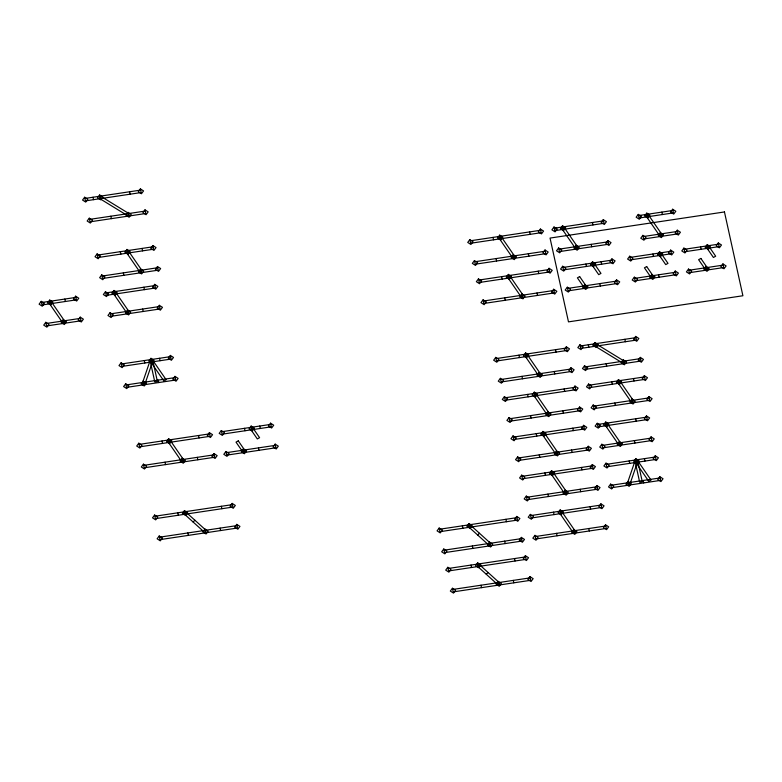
<?xml version="1.0" encoding="UTF-8"?>
<svg xmlns="http://www.w3.org/2000/svg" width="782" height="782" viewBox="0 0 782 782"><rect width="100%" height="100%" fill="white"/><g stroke="black" fill="none" stroke-linecap="round" stroke-linejoin="round"><path stroke-width="1.17" d="M193.076 521.975L194.923 520.255M477.626 534.996L479.483 533.275M486.277 574.252L488.124 572.532M707.514 245.822L708.052 248.256M706.224 267.659L706.781 270.093M700.574 246.858L701.112 249.292M661.846 212.108L662.383 214.542M660.575 233.945L661.113 236.379M659.822 252.967L660.36 255.401M647.046 214.327L647.574 216.761M658.561 274.805L659.089 277.239M652.892 254.003L653.429 256.437M640.106 215.363L640.644 217.797M652.032 275.782L652.589 278.206M624.867 339.3L625.404 341.734M633.508 378.547L634.046 380.981M623.596 361.128L624.134 363.562M632.237 400.384L632.775 402.818M592.443 222.508L592.981 224.942M601.114 261.755L601.651 264.189M635.658 418.781L636.196 421.215M644.436 458.643L644.964 461.077M599.843 283.592L600.381 286.026M591.172 244.336L591.71 246.77M634.388 440.618L634.925 443.052M643.166 480.48L643.703 482.914M592.805 262.996L593.342 265.43M618.699 380.766L619.236 383.2M636.118 459.884L636.656 462.318M585.874 264.033L586.402 266.467M611.768 381.802L612.306 384.236M629.187 460.921L629.725 463.355M606.148 363.747L606.685 366.181M614.789 403.004L615.326 405.438M576.334 246.565L576.872 248.999M585.014 285.811L585.562 288.245M619.549 442.837L620.087 445.271M628.327 482.699L628.884 485.133M595.219 343.738L595.757 346.172M562.805 226.946L563.333 229.38M606.011 423.218L606.549 425.652M588.289 344.774L588.826 347.208M555.865 227.982L556.403 230.416M599.08 424.255L599.618 426.689M529.59 231.912L530.128 234.346M538.231 271.168L538.769 273.602M555.523 349.681L556.051 352.115M564.164 388.937L564.702 391.371M572.805 428.184L573.343 430.618M581.446 467.44L581.984 469.874M590.087 506.697L590.625 509.131M528.329 253.749L528.857 256.183M536.97 293.006L537.498 295.44M554.252 371.518L554.79 373.952M562.893 410.765L563.431 413.199M571.534 450.021L572.072 452.455M580.176 489.278L580.713 491.712M588.817 528.534L589.354 530.968M513.491 255.968L514.018 258.402M522.132 295.225L522.669 297.659M539.414 373.737L539.951 376.171M548.055 412.994L548.593 415.428M556.696 452.25L557.234 454.674M565.337 491.497L565.875 493.931M573.988 530.753L574.516 533.187M499.952 236.35L500.49 238.784M508.593 275.606L509.131 278.04M525.875 354.119L526.413 356.553M534.517 393.375L535.054 395.809M543.167 432.622L543.695 435.056M551.809 471.878L552.336 474.312M560.45 511.135L560.987 513.569M493.022 237.396L493.55 239.82M501.663 276.642L502.2 279.076M518.945 355.155L519.483 357.589M527.586 394.411L528.124 396.845M536.227 433.668L536.765 436.102M544.868 472.915L545.406 475.348M553.509 512.171L554.047 514.605M496.042 258.588L496.58 261.022M504.683 297.844L505.221 300.268M521.965 376.347L522.503 378.781M530.607 415.604L531.144 418.038M539.248 454.86L539.785 457.294M547.889 494.116L548.426 496.55M556.54 533.363L557.067 535.797M505.905 519.297L506.443 521.731M514.546 558.553L515.084 560.987M504.644 541.134L505.172 543.568M513.285 580.391L513.813 582.825M489.806 543.363L490.334 545.797M498.447 582.61L498.984 585.044M469.288 524.781L469.826 527.215M477.929 564.037L478.467 566.471M472.357 545.973L472.885 548.407M480.998 585.229L481.536 587.663M462.358 525.817L462.895 528.251M470.999 565.073L471.536 567.507M259.732 426.034L260.269 428.468M258.461 447.871L258.998 450.305M251.423 427.285L251.96 429.719M244.483 428.321L245.02 430.755M221.355 506.277L221.893 508.711M220.084 528.114L220.622 530.548M198.569 435.506L199.107 437.94M197.299 457.343L197.836 459.777M205.246 530.343L205.783 532.767M129.577 191.756L130.115 194.19M142.05 248.432L142.588 250.866M128.307 213.594L128.844 216.028M140.78 270.259L141.317 272.693M182.46 459.562L182.998 461.996M143.888 287.219L144.426 289.653M159.528 358.283L160.066 360.717M142.617 309.056L143.155 311.49M158.267 380.12L158.795 382.554M127.251 250.641L127.789 253.075M151.219 359.525L151.757 361.958M168.922 439.943L169.459 442.377M184.738 511.76L185.275 514.194M187.797 532.953L188.335 535.387M120.311 251.687L120.848 254.121M144.289 360.561L144.826 362.995M161.991 440.989L162.529 443.423M177.807 512.797L178.335 515.23M110.858 216.213L111.396 218.647M123.341 272.879L123.869 275.313M165.012 462.182L165.549 464.616M127.779 311.275L128.316 313.709M143.429 382.339L143.976 384.773M99.94 196.194L100.467 198.628M114.24 291.657L114.778 294.091M92.999 197.24L93.537 199.674M107.31 292.693L107.848 295.127M64.798 299.056L65.336 301.49M63.528 320.894L64.065 323.328M49.999 301.275L50.527 303.709M43.059 302.311L43.597 304.745M150.203 360.336L142.412 383.141L144.983 383.962L152.773 361.157L150.203 360.336M635.101 460.696L627.311 483.501L629.881 484.322L637.672 461.517L635.101 460.696M100.917 196.399L99.49 198.433L127.857 215.832L129.294 213.799L100.917 196.399M596.207 343.933L594.77 345.967L623.146 363.366L624.583 361.333L596.207 343.933M84.651 197.23L82.55 200.055L85.717 202.098L87.819 199.273L84.651 197.23M99.666 194.982L97.564 197.807L100.741 199.85L102.843 197.025L99.666 194.982M89.265 218.188L87.164 221.013L90.331 223.056L92.432 220.221L89.265 218.188M41.202 301.334L39.1 304.169L42.277 306.202L44.369 303.377L41.202 301.334M49.725 300.063L47.624 302.888L50.801 304.931L52.902 302.096L49.725 300.063M140.389 188.882L138.287 191.717L141.454 193.75L143.556 190.925L140.389 188.882M45.815 322.292L43.714 325.117L46.891 327.159L48.983 324.335L45.815 322.292M97.124 253.896L95.023 256.731L98.2 258.764L100.301 255.939L97.124 253.896M128.062 212.381L125.961 215.206L129.128 217.249L131.229 214.415L128.062 212.381M75.61 296.183L73.508 299.017L76.675 301.05L78.777 298.225L75.61 296.183M63.283 319.672L61.182 322.507L64.349 324.54L66.45 321.715L63.283 319.672M145.002 209.84L142.901 212.675L146.068 214.708L148.169 211.883L145.002 209.84M101.738 274.853L99.637 277.678L102.813 279.721L104.915 276.896L101.738 274.853M126.977 249.429L124.876 252.254L128.053 254.297L130.154 251.462L126.977 249.429M80.223 317.14L78.122 319.965L81.289 322.008L83.391 319.183L80.223 317.14M105.453 291.715L103.351 294.54L106.518 296.583L108.62 293.758L105.453 291.715M113.977 290.445L111.875 293.27L115.052 295.303L117.153 292.478L113.977 290.445M152.861 245.548L150.76 248.383L153.927 250.416L156.029 247.591L152.861 245.548M140.535 269.047L138.434 271.872L141.61 273.915L143.712 271.08L140.535 269.047M110.067 312.673L107.965 315.498L111.132 317.541L113.234 314.706L110.067 312.673M157.475 266.506L155.374 269.34L158.541 271.374L160.642 268.549L157.475 266.506M127.534 310.053L125.433 312.888L128.6 314.921L130.702 312.096L127.534 310.053M154.689 284.345L152.588 287.17L155.765 289.213L157.866 286.378L154.689 284.345M159.303 305.303L157.202 308.128L160.378 310.171L162.48 307.336L159.303 305.303M121.093 362.78L118.991 365.605L122.168 367.648L124.27 364.813L121.093 362.78M125.707 383.737L123.605 386.562L126.782 388.605L128.883 385.77L125.707 383.737M150.955 358.312L148.854 361.137L152.021 363.18L154.122 360.346L150.955 358.312M143.174 381.117L141.073 383.952L144.25 385.985L146.351 383.16L143.174 381.117M170.339 355.409L168.238 358.234L171.414 360.277L173.506 357.442L170.339 355.409M174.953 376.357L172.851 379.192L176.028 381.225L178.12 378.4L174.953 376.357M138.805 443.198L136.703 446.033L139.87 448.066L141.972 445.241L138.805 443.198M143.419 464.156L141.317 466.981L144.484 469.024L146.586 466.199L143.419 464.156M168.658 438.731L166.556 441.556L169.733 443.599L171.835 440.765L168.658 438.731M182.216 458.35L180.114 461.175L183.281 463.218L185.383 460.383L182.216 458.35M209.371 432.632L207.269 435.466L210.446 437.5L212.548 434.675L209.371 432.632M154.611 515.015L152.51 517.84L155.686 519.883L157.788 517.058L154.611 515.015M221.296 430.53L219.195 433.365L222.371 435.398L224.473 432.573L221.296 430.53M213.985 453.589L211.883 456.414L215.06 458.457L217.161 455.632L213.985 453.589M159.225 535.973L157.123 538.798L160.3 540.841L162.402 538.006L159.225 535.973M225.91 451.488L223.808 454.322L226.985 456.356L229.087 453.531L225.91 451.488M184.464 510.548L182.372 513.373L185.539 515.416L187.641 512.581L184.464 510.548M251.149 426.063L249.047 428.898L252.224 430.931L254.326 428.106L251.149 426.063M243.378 448.878L241.276 451.703L244.453 453.746L246.555 450.911L243.378 448.878M270.543 423.16L268.441 425.995L271.608 428.028L273.71 425.203L270.543 423.16M205.001 529.121L202.9 531.946L206.067 533.989L208.168 531.154L205.001 529.121M275.156 444.117L273.055 446.942L276.222 448.985L278.324 446.16L275.156 444.117M232.156 503.403L230.055 506.237L233.232 508.271L235.333 505.446L232.156 503.403M236.77 524.36L234.668 527.185L237.845 529.228L239.947 526.403L236.77 524.36M469.826 239.605L467.724 242.43L470.901 244.473L473.002 241.648L469.826 239.605M474.439 260.562L472.338 263.387L475.515 265.43L477.616 262.605L474.439 260.562M499.678 235.138L497.587 237.963L500.754 240.006L502.855 237.171L499.678 235.138M478.467 278.861L476.365 281.686L479.542 283.729L481.644 280.904L478.467 278.861M513.236 254.756L511.135 257.581L514.312 259.624L516.413 256.789L513.236 254.756M483.081 299.819L480.979 302.644L484.156 304.687L486.257 301.852L483.081 299.819M540.401 229.038L538.299 231.873L541.476 233.906L543.568 231.081L540.401 229.038M508.329 274.394L506.228 277.219L509.395 279.262L511.496 276.427L508.329 274.394M554.008 227.005L551.906 229.83L555.083 231.873L557.185 229.038L554.008 227.005M562.532 225.724L560.43 228.549L563.607 230.592L565.709 227.767L562.532 225.724M545.015 249.996L542.913 252.821L546.08 254.864L548.182 252.039L545.015 249.996M521.877 294.003L519.776 296.837L522.953 298.871L525.054 296.046L521.877 294.003M558.622 247.953L556.52 250.787L559.697 252.821L561.799 249.996L558.622 247.953M549.042 268.294L546.941 271.119L550.117 273.162L552.219 270.337L549.042 268.294M576.09 245.343L573.988 248.168L577.165 250.211L579.267 247.386L576.09 245.343M562.678 266.251L560.577 269.076L563.754 271.119L565.855 268.294L562.678 266.251M495.759 357.374L493.657 360.199L496.824 362.242L498.926 359.407L495.759 357.374M603.254 219.625L601.153 222.459L604.32 224.493L606.421 221.668L603.254 219.625M553.656 289.252L551.554 292.077L554.731 294.12L556.833 291.285L553.656 289.252M567.292 287.209L565.191 290.034L568.367 292.077L570.469 289.242L567.292 287.209M500.372 378.322L498.271 381.157L501.438 383.19L503.54 380.365L500.372 378.322M607.868 240.582L605.767 243.417L608.934 245.45L611.035 242.625L607.868 240.582M592.541 261.784L590.439 264.609L593.606 266.652L595.708 263.817L592.541 261.784M525.612 352.897L523.51 355.732L526.677 357.765L528.779 354.94L525.612 352.897M584.76 284.589L582.658 287.424L585.835 289.457L587.937 286.632L584.76 284.589M638.249 214.385L636.147 217.22L639.324 219.253L641.426 216.428L638.249 214.385M504.4 396.621L502.298 399.455L505.465 401.489L507.567 398.664L504.4 396.621M611.925 258.881L609.823 261.706L612.99 263.749L615.092 260.914L611.925 258.881M646.773 213.115L644.671 215.94L647.848 217.983L649.95 215.148L646.773 213.115M539.169 372.515L537.068 375.34L540.235 377.383L542.337 374.558L539.169 372.515M642.863 235.343L640.761 238.178L643.938 240.211L646.04 237.386L642.863 235.343M509.014 417.578L506.912 420.413L510.079 422.446L512.181 419.621L509.014 417.578M629.706 256.213L627.604 259.047L630.771 261.08L632.873 258.255L629.706 256.213M566.324 346.807L564.223 349.632L567.4 351.675L569.501 348.84L566.324 346.807M616.539 279.839L614.437 282.664L617.604 284.707L619.706 281.872L616.539 279.839M534.253 392.153L532.151 394.978L535.328 397.021L537.429 394.196L534.253 392.153M672.657 209.234L670.555 212.069L673.722 214.102L675.824 211.277L672.657 209.234M439.171 528.036L437.07 530.861L440.237 532.904L442.338 530.079L439.171 528.036M660.331 232.733L658.229 235.558L661.406 237.601L663.507 234.766L660.331 232.733M579.931 344.764L577.839 347.599L581.006 349.632L583.108 346.807L579.931 344.764M513.041 435.877L510.939 438.712L514.106 440.745L516.208 437.92L513.041 435.877M634.319 277.17L632.218 280.005L635.385 282.038L637.486 279.213L634.319 277.17M570.938 367.755L568.837 370.59L572.013 372.623L574.115 369.798L570.938 367.755M659.558 251.745L657.457 254.58L660.634 256.613L662.735 253.788L659.558 251.745M677.271 230.191L675.169 233.026L678.336 235.059L680.438 232.234L677.271 230.191M594.955 342.516L592.854 345.341L596.031 347.384L598.122 344.559L594.955 342.516M443.785 548.993L441.683 551.818L444.85 553.861L446.952 551.027L443.785 548.993M547.811 411.772L545.709 414.597L548.876 416.64L550.978 413.815L547.811 411.772M651.787 274.56L649.686 277.385L652.853 279.428L654.954 276.593L651.787 274.56M584.545 365.722L582.453 368.547L585.62 370.59L587.722 367.765L584.545 365.722M670.633 250.093L668.532 252.918L671.709 254.952L673.81 252.127L670.633 250.093M517.655 456.835L515.553 459.66L518.72 461.703L520.822 458.878L517.655 456.835M469.024 523.569L466.922 526.394L470.099 528.437L472.191 525.602L469.024 523.569M574.966 386.054L572.864 388.889L576.041 390.922L578.142 388.097L574.966 386.054M542.894 431.41L540.792 434.235L543.969 436.278L546.071 433.443L542.894 431.41M683.898 248.099L681.796 250.934L684.964 252.967L687.065 250.142L683.898 248.099M447.812 567.292L445.711 570.117L448.878 572.16L450.979 569.325L447.812 567.292M588.582 384.021L586.48 386.846L589.648 388.889L591.749 386.064L588.582 384.021M521.682 475.133L519.58 477.958L522.757 480.001L524.849 477.176L521.682 475.133M675.247 271.041L673.146 273.876L676.322 275.909L678.424 273.084L675.247 271.041M579.579 407.011L577.478 409.846L580.655 411.879L582.756 409.054L579.579 407.011M635.668 336.416L633.567 339.251L636.744 341.284L638.845 338.459L635.668 336.416M688.512 269.057L686.41 271.892L689.577 273.925L691.679 271.1L688.512 269.057M707.241 244.61L705.139 247.435L708.316 249.478L710.418 246.643L707.241 244.61M452.426 588.25L450.324 591.075L453.492 593.118L455.593 590.283L452.426 588.25M623.352 359.916L621.25 362.74L624.417 364.783L626.519 361.949L623.352 359.916M556.452 451.028L554.35 453.853L557.517 455.896L559.619 453.061L556.452 451.028M489.552 542.141L487.45 544.966L490.627 547.009L492.728 544.174L489.552 542.141M593.196 404.978L591.094 407.803L594.261 409.846L596.363 407.011L593.196 404.978M526.296 496.091L524.194 498.916L527.371 500.959L529.463 498.124L526.296 496.091M477.665 562.825L475.564 565.65L478.74 567.693L480.842 564.858L477.665 562.825M718.316 242.948L716.214 245.773L719.391 247.816L721.493 244.991L718.316 242.948M583.616 425.31L581.515 428.145L584.682 430.178L586.783 427.353L583.616 425.31M516.716 516.423L514.615 519.258L517.782 521.291L519.883 518.466L516.716 516.423M618.435 379.553L616.333 382.378L619.51 384.421L621.602 381.587L618.435 379.553M551.535 470.666L549.433 473.491L552.61 475.534L554.712 472.699L551.535 470.666M705.98 266.447L703.878 269.272L707.045 271.315L709.147 268.48L705.98 266.447M640.282 357.374L638.18 360.209L641.357 362.242L643.459 359.417L640.282 357.374M597.223 423.277L595.122 426.102L598.289 428.145L600.39 425.31L597.223 423.277M530.323 514.39L528.221 517.215L531.398 519.258L533.5 516.423L530.323 514.39M722.93 263.905L720.828 266.73L724.005 268.773L726.107 265.948L722.93 263.905M605.747 421.997L603.645 424.831L606.822 426.864L608.914 424.04L605.747 421.997M588.23 446.268L586.129 449.093L589.296 451.136L591.397 448.311L588.23 446.268M521.33 537.381L519.228 540.206L522.396 542.249L524.497 539.424L521.33 537.381M644.309 375.673L642.217 378.508L645.385 380.541L647.486 377.716L644.309 375.673M631.993 399.162L629.891 401.997L633.058 404.03L635.16 401.205L631.993 399.162M565.093 490.285L562.991 493.11L566.168 495.153L568.27 492.318L565.093 490.285M498.193 581.397L496.091 584.222L499.268 586.265L501.37 583.431L498.193 581.397M601.837 444.235L599.735 447.06L602.902 449.103L605.004 446.268L601.837 444.235M534.937 535.347L532.835 538.172L536.012 540.215L538.114 537.381L534.937 535.347M592.257 464.567L590.156 467.392L593.323 469.435L595.425 466.61L592.257 464.567M525.357 555.679L523.256 558.504L526.433 560.547L528.534 557.722L525.357 555.679M560.176 509.923L558.074 512.748L561.251 514.781L563.353 511.956L560.176 509.923M648.923 396.63L646.831 399.455L649.998 401.498L652.1 398.673L648.923 396.63M619.305 441.615L617.203 444.44L620.37 446.483L622.472 443.658L619.305 441.615M606.001 463.14L603.899 465.964L607.067 468.007L609.168 465.182L606.001 463.14M646.46 415.907L644.358 418.732L647.535 420.765L649.637 417.94L646.46 415.907M596.871 485.524L594.77 488.349L597.937 490.392L600.038 487.557L596.871 485.524M529.971 576.637L527.87 579.462L531.046 581.505L533.148 578.67L529.971 576.637M573.734 529.531L571.632 532.366L574.809 534.399L576.911 531.574L573.734 529.531M610.615 484.097L608.513 486.922L611.68 488.965L613.782 486.13L610.615 484.097M600.899 503.823L598.797 506.648L601.964 508.691L604.066 505.856L600.899 503.823M651.074 436.855L648.972 439.689L652.149 441.722L654.251 438.898L651.074 436.855M635.854 458.672L633.752 461.497L636.929 463.54L639.021 460.706L635.854 458.672M628.083 481.477L625.981 484.312L629.148 486.345L631.25 483.52L628.083 481.477M655.238 455.769L653.136 458.594L656.313 460.637L658.415 457.802L655.238 455.769M605.512 524.781L603.411 527.606L606.578 529.649L608.679 526.814L605.512 524.781M659.852 476.727L657.75 479.552L660.927 481.595L663.028 478.76L659.852 476.727M185.93 512.122L184.083 513.842L204.61 532.415L206.458 530.695L185.93 512.122M470.481 525.142L468.633 526.863L489.161 545.435L491.018 543.715L470.481 525.142M479.131 564.399L477.274 566.119L497.802 584.692L499.659 582.971L479.131 564.399M128.649 251.227L126.391 252.488L139.919 272.107L142.177 270.855L128.649 251.227M51.387 301.862L49.129 303.123L62.668 322.741L64.926 321.48L51.387 301.862M115.638 292.243L113.38 293.504L126.919 313.123L129.177 311.862L115.638 292.243M152.617 360.111L150.359 361.372L163.897 380.99L166.155 379.729L152.617 360.111M501.35 236.936L499.092 238.197L512.63 257.816L514.888 256.564L501.35 236.936M170.32 440.54L168.062 441.791L181.6 461.409L183.858 460.158L170.32 440.54M564.203 227.533L561.945 228.784L575.474 248.412L577.732 247.151L564.203 227.533M509.991 276.193L507.733 277.454L521.271 297.072L523.529 295.811L509.991 276.193M252.821 427.871L250.563 429.132L257.327 438.937L259.585 437.676L252.821 427.871M238.275 440.872L236.017 442.123L242.782 451.937L245.04 450.676L238.275 440.872M648.444 214.913L646.186 216.174L659.715 235.793L661.973 234.541L648.444 214.913M594.203 263.583L591.945 264.844L598.709 274.658L600.967 273.397L594.203 263.583M579.658 276.584L577.399 277.845L584.164 287.659L586.422 286.398L579.658 276.584M661.22 253.554L658.962 254.805L665.736 264.619L667.994 263.358L661.22 253.554M646.685 266.554L644.427 267.806L651.191 277.62L653.449 276.359L646.685 266.554M708.912 246.408L706.654 247.669L713.419 257.483L715.677 256.222L708.912 246.408M527.273 354.705L525.015 355.966L538.554 375.585L540.812 374.324L527.273 354.705M700.877 258.441L698.619 259.692L705.384 269.507L707.642 268.246L700.877 258.441M535.914 393.962L533.656 395.213L547.195 414.841L549.453 413.58L535.914 393.962M620.097 381.352L617.839 382.613L631.377 402.231L633.635 400.971L620.097 381.352M544.555 433.218L542.297 434.469L555.836 454.088L558.094 452.837L544.555 433.218M607.409 423.805L605.151 425.056L618.689 444.684L620.947 443.423L607.409 423.805M553.206 472.465L550.948 473.726L564.477 493.344L566.735 492.083L553.206 472.465M637.516 460.471L635.258 461.732L648.796 481.35L651.054 480.099L637.516 460.471M561.847 511.721L559.589 512.982L573.118 532.601L575.376 531.34L561.847 511.721M140.652 190.104L84.915 198.452L85.453 200.886L141.19 192.538L140.652 190.104M145.266 211.062L89.529 219.4L90.067 221.834L145.804 213.496L145.266 211.062M153.125 246.77L97.388 255.118L97.926 257.552L153.663 249.204L153.125 246.77M157.739 267.727L102.002 276.066L102.54 278.5L158.277 270.161L157.739 267.727M75.874 297.404L41.466 302.556L42.003 304.99L76.411 299.838L75.874 297.404M154.963 285.557L105.717 292.937L106.254 295.371L155.501 287.991L154.963 285.557M540.665 230.26L470.099 240.827L470.627 243.261L541.203 232.694L540.665 230.26M603.518 220.847L554.272 228.217L554.809 230.651L604.056 223.281L603.518 220.847M672.921 210.456L638.513 215.607L639.05 218.041L673.458 212.89L672.921 210.456M724.455 211.951L550.039 238.07L568.485 321.871L742.9 295.752L724.455 211.951M80.487 318.362L46.079 323.513L46.617 325.938L81.025 320.796L80.487 318.362M159.577 306.515L110.33 313.885L110.868 316.319L160.115 308.949L159.577 306.515M545.279 251.208L474.713 261.775L475.241 264.208L545.816 253.642L545.279 251.208M608.132 241.804L558.886 249.175L559.423 251.608L608.67 244.238L608.132 241.804M677.535 231.413L643.127 236.565L643.664 238.999L678.072 233.847L677.535 231.413M549.306 269.507L478.74 280.073L479.278 282.507L549.844 271.94L549.306 269.507M612.189 260.093L562.952 267.473L563.48 269.907L612.726 262.527L612.189 260.093M670.897 251.305L629.969 257.434L630.507 259.868L671.435 253.739L670.897 251.305M718.59 244.17L684.162 249.321L684.7 251.755L719.127 246.604L718.59 244.17M553.92 290.464L483.354 301.031L483.882 303.465L554.458 292.898L553.92 290.464M616.803 281.051L567.566 288.421L568.094 290.855L617.34 283.485L616.803 281.051M675.511 272.263L634.583 278.392L635.121 280.826L676.049 274.697L675.511 272.263M723.203 265.118L688.776 270.279L689.313 272.713L723.741 267.552L723.203 265.118M170.603 356.621L121.366 363.992L121.904 366.426L171.141 359.055L170.603 356.621M152.803 360.541L150.173 360.942L154.787 381.899L157.417 381.499L152.803 360.541M175.217 377.579L125.98 384.949L126.518 387.383L175.755 380.013L175.217 377.579M566.598 348.019L496.023 358.586L496.56 361.02L567.126 350.453L566.598 348.019M635.942 337.638L580.205 345.986L580.743 348.42L636.48 340.072L635.942 337.638M571.212 368.977L500.636 379.544L501.174 381.978L571.74 371.411L571.212 368.977M640.556 358.596L584.819 366.934L585.356 369.368L641.093 361.03L640.556 358.596M270.807 424.382L221.56 431.752L222.098 434.186L271.344 426.816L270.807 424.382M209.644 433.854L139.069 444.42L139.607 446.854L210.182 436.288L209.644 433.854M575.239 387.276L504.664 397.843L505.201 400.276L575.777 389.71L575.239 387.276M644.583 376.895L588.846 385.233L589.384 387.667L645.121 379.329L644.583 376.895M275.42 445.339L226.174 452.71L226.712 455.144L275.958 447.773L275.42 445.339M214.258 454.801L143.683 465.368L144.22 467.802L214.796 457.235L214.258 454.801M579.853 408.233L509.278 418.8L509.815 421.234L580.391 410.667L579.853 408.233M649.197 397.852L593.46 406.19L593.997 408.624L649.734 400.286L649.197 397.852M583.88 426.532L513.305 437.099L513.842 439.533L584.418 428.966L583.88 426.532M646.734 417.119L597.487 424.489L598.025 426.923L647.271 419.553L646.734 417.119M588.494 447.49L517.919 458.047L518.456 460.481L589.032 449.914L588.494 447.49M651.347 438.076L602.101 445.447L602.639 447.881L651.885 440.51L651.347 438.076M232.43 504.625L154.885 516.237L155.413 518.662L232.968 507.059L232.43 504.625M592.521 465.789L521.946 476.355L522.484 478.78L593.059 468.223L592.521 465.789M655.512 456.981L606.265 464.361L606.803 466.795L656.039 459.415L655.512 456.981M637.711 460.911L635.072 461.302L639.686 482.259L642.325 481.859L637.711 460.911M237.044 525.582L159.499 537.185L160.027 539.619L237.581 528.006L237.044 525.582M597.135 486.736L526.56 497.303L527.097 499.737L597.673 489.17L597.135 486.736M660.125 477.939L610.879 485.309L611.416 487.743L660.653 480.373L660.125 477.939M516.98 517.645L439.435 529.258L439.973 531.692L517.518 520.079L516.98 517.645M601.163 505.035L530.587 515.602L531.125 518.036L601.7 507.469L601.163 505.035M521.594 538.602L444.049 550.205L444.587 552.639L522.132 541.036L521.594 538.602M605.776 525.993L535.201 536.56L535.738 538.994L606.314 528.427L605.776 525.993M525.621 556.901L448.076 568.504L448.614 570.938L526.159 559.335L525.621 556.901M530.235 577.849L452.69 589.462L453.228 591.896L530.773 580.283L530.235 577.849M244.18 452.524L243.642 450.09L244.16 452.534"/></g></svg>
